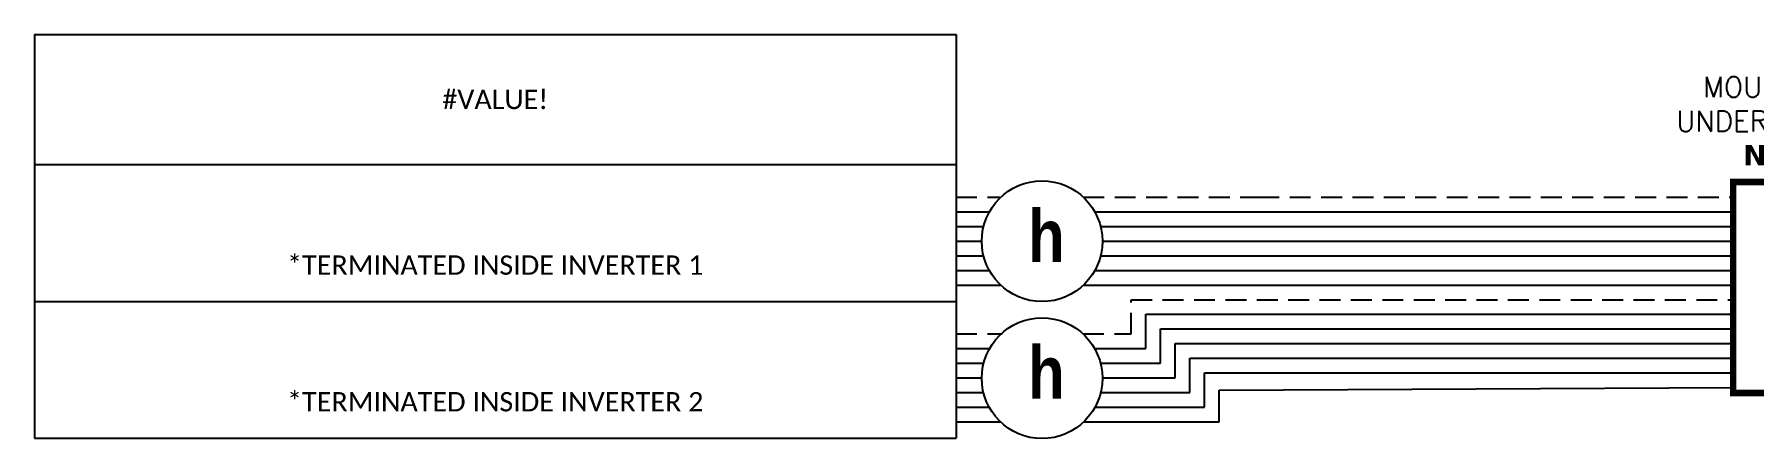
# Model space of a CAD drawing. Header units: feet. Extents: x 9873 to 10655, y 14552 to 15119.
# Drawn here: x 9873.1 to 10181.3, y 15025 to 15097.4 of the extents above; entities that cross this region are included whole.
import ezdxf

# ---------------------------------------------------------------- set-up
doc = ezdxf.new("R2010")
doc.units = ezdxf.units.FT
doc.header["$MEASUREMENT"] = 0
doc.linetypes.add('HIDDEN', pattern=[0.375, 0.25, -0.125])
for name, color, linetype in [('ONE LINE BLOCKS', 7, 'Continuous'), ('TEXT', 7, 'Continuous'), ('Z - TITLEBLOCK TXT', 7, 'Continuous')]:
    doc.layers.add(name, color=color, linetype=linetype)
doc.styles.add('ONE LINE TXT', font='techb___.ttf')
doc.styles.get("Standard").update_dxf_attribs({"font": 'simplex.shx'})

# ---------------------------------------------------------------- blocks, each defined once
blk = doc.blocks.new('*T9')
at = {"layer": 'Z - TITLEBLOCK TXT', "color": 0, "lineweight": -2, "transparency": 16777216}
for p, q in [((0, 0), (165.11, 0)), ((0, 0), (0, -72.27)), ((165.11, 0), (165.11, -72.27)), ((0, -23.32), (165.11, -23.32)), ((0, -47.8), (165.11, -47.8)), ((0, -72.27), (165.11, -72.27))]:
    blk.add_line(p, q, dxfattribs=at)
at = {"layer": 'Z - TITLEBLOCK TXT', "color": 0, "linetype": 'Continuous', "transparency": 16777216, "char_height": 3.4544, "width": 156.9097, "attachment_point": 5}
for s, insert in [('{\\fCalibri|b0|i0|c0;#VALUE!', (82.56, -11.66)), ('{\\fCalibri|b0|i0|c0;^J^J*TERMINATED INSIDE INVERTER 1', (82.56, -35.56)), ('{\\fCalibri|b0|i0|c0;^J^J*TERMINATED INSIDE INVERTER 2', (82.56, -60.03))]:
    blk.add_mtext(s, dxfattribs=dict(at, insert=insert))

msp = doc.modelspace()

# ---------------------------------------------------------------- linework, layer by layer
at = {"color": 7, "linetype": 'Continuous'}
for p, q in [((10038.21, 15065.61), (10044.17, 15065.61)), ((10063.06, 15065.61), (10092.36, 15065.61)), ((10092.36, 15065.64), (10177.43, 15065.63)), ((10038.21, 15060.37), (10042.81, 15060.37)), ((10064.43, 15060.37), (10092.36, 15060.37)), ((10092.36, 15060.37), (10177.43, 15060.37)), ((10038.21, 15055.13), (10044.15, 15055.13)), ((10063.08, 15055.13), (10177.43, 15055.13)), ((10072.22, 15041.14), (10072.22, 15047.28)), ((10072.22, 15047.28), (10177.43, 15047.28)), ((10077.46, 15035.9), (10077.46, 15042.02)), ((10077.46, 15042.02), (10177.43, 15042.02)), ((10038.21, 15041.14), (10044.2, 15041.14)), ((10063.03, 15041.14), (10072.22, 15041.14)), ((10038.21, 15035.9), (10042.81, 15035.9)), ((10064.43, 15035.9), (10077.46, 15035.9)), ((10082.7, 15036.77), (10177.43, 15036.77)), ((10082.7, 15030.65), (10082.7, 15036.77)), ((10038.42, 15030.65), (10044.12, 15030.65)), ((10063.11, 15030.65), (10082.7, 15030.65))]:
    msp.add_line(p, q, dxfattribs=at)
at = {"color": 253, "linetype": 'Continuous'}
for p, q in [((10038.21, 15062.99), (10043.13, 15062.99)), ((10064.1, 15062.99), (10092.36, 15062.99)), ((10092.36, 15062.99), (10177.43, 15062.99)), ((10038.21, 15057.75), (10043.12, 15057.75)), ((10064.11, 15057.75), (10092.36, 15057.75)), ((10092.36, 15057.75), (10177.43, 15057.75)), ((10038.21, 15052.5), (10046.18, 15052.5)), ((10061.05, 15052.5), (10177.43, 15052.5)), ((10074.84, 15049.87), (10074.84, 15049.88)), ((10074.84, 15038.52), (10074.84, 15044.64)), ((10074.84, 15044.64), (10177.43, 15044.64)), ((10080.08, 15033.28), (10080.08, 15039.4)), ((10080.08, 15039.4), (10177.43, 15039.4)), ((10038.21, 15038.52), (10043.15, 15038.52)), ((10064.08, 15038.52), (10074.84, 15038.52)), ((10038.21, 15033.28), (10043.11, 15033.28)), ((10064.12, 15033.28), (10080.08, 15033.28)), ((10085.32, 15033.71), (10177.43, 15034.15)), ((10085.32, 15028.03), (10085.32, 15033.71)), ((10038.21, 15028.03), (10046.12, 15028.03)), ((10061.11, 15028.03), (10085.32, 15028.03))]:
    msp.add_line(p, q, dxfattribs=at)
at = {"color": 7, "linetype": 'Continuous'}
for centre in [(10053.62, 15060.35), (10053.62, 15035.82)]:
    msp.add_circle(centre, 10.81, dxfattribs=at)
at = {"layer": 'ONE LINE BLOCKS', "lineweight": 50, "const_width": 1.19}
msp.add_lwpolyline([(10215.21, 15033.17), (10177.43, 15033.17), (10177.43, 15070.95), (10215.21, 15070.95)], close=True, dxfattribs=at)
at = {"layer": 'TEXT', "color": 92, "linetype": 'HIDDEN', "ltscale": 15}
for p, q in [((10038.21, 15068.23), (10046.25, 15068.23)), ((10061.01, 15068.23), (10092.36, 15068.23)), ((10092.36, 15068.23), (10177.43, 15068.24)), ((10069.59, 15043.76), (10069.59, 15049.87)), ((10069.59, 15049.87), (10177.43, 15049.87)), ((10038.21, 15043.76), (10046.45, 15043.76)), ((10060.95, 15043.76), (10069.59, 15043.76))]:
    msp.add_line(p, q, dxfattribs=at)

# ---------------------------------------------------------------- block references
msp.add_blockref('*T9', (9873.1, 15097.38))

# ---------------------------------------------------------------- texts
at = {"layer": 'TEXT', "color": 1, "insert": (10195.44, 15084.87), "char_height": 3.6576, "attachment_point": 5}
msp.add_mtext_dynamic_manual_height_columns(' \\PMOUNTED TO ROOF \\PUNDER SOLAR MODULE\\P{\\fVerdana|b1|i0|c0|p34;NEC 690.34}', width=70.2138, gutter_width=7.17, heights=[0], dxfattribs=at)
at = {"layer": 'Z - TITLEBLOCK TXT', "color": 1, "linetype": 'Continuous', "char_height": 9.3833, "attachment_point": 1, "style": 'ONE LINE TXT'}
for insert in [(10051.11, 15066.01), (10051.11, 15041.55)]:
    msp.add_mtext_dynamic_manual_height_columns('{\\W1;\\C256;h}', width=0.1385, gutter_width=2.13, heights=[0], dxfattribs=dict(at, insert=insert))

doc.saveas('drawing.dxf')
